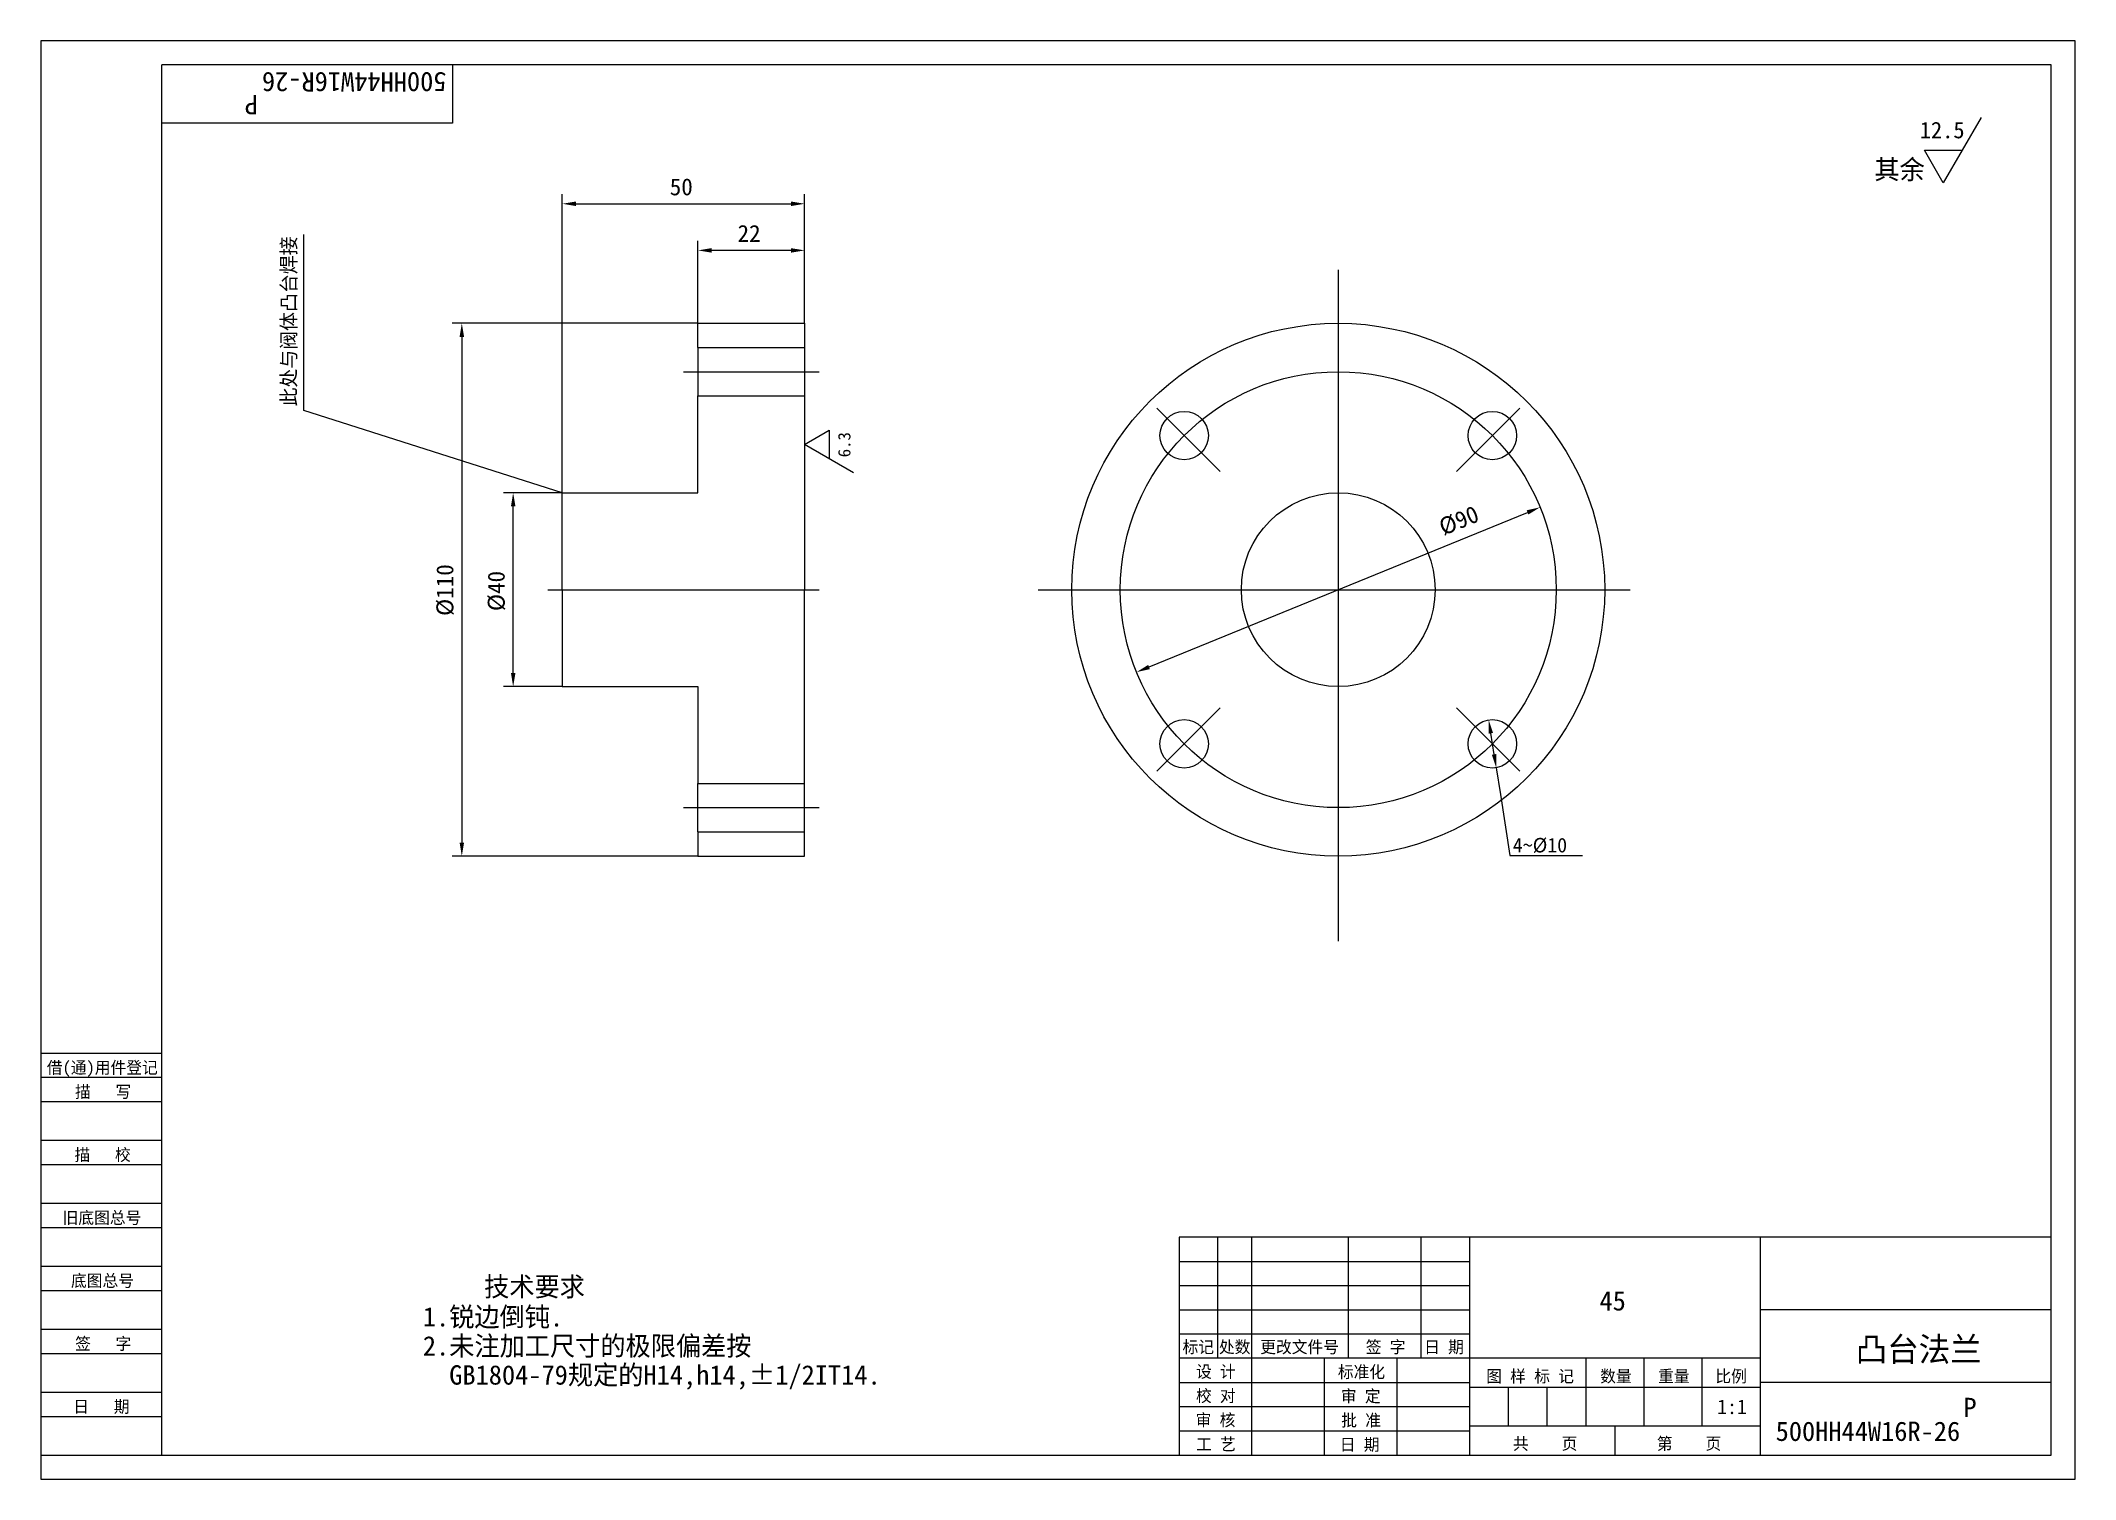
# Model space of a CAD drawing. Header units: metres. Extents: x 0 to 420, y 0 to 297.
import ezdxf

# ---------------------------------------------------------------- set-up
doc = ezdxf.new("R2010")
doc.units = ezdxf.units.M
for name, color, linetype in [('C', 6, 'Continuous'), ('D', 1, 'Continuous'), ('FL', 5, 'Continuous'), ('T', 7, 'Continuous'), ('TL', 4, 'Continuous')]:
    doc.layers.add(name, color=color, linetype=linetype)

# ---------------------------------------------------------------- blocks, each defined once
blk = doc.blocks.new('TUKUN3')
at = {"layer": 'FL'}
for p, q in [((420, 297), (0, 297)), ((0, 297), (0, 0)), ((420, 0), (420, 297)), ((0, 78), (25, 78)), ((0, 70), (25, 70)), ((0, 65), (25, 65)), ((0, 57), (25, 57)), ((0, 52), (25, 52)), ((243, 25), (243, 50)), ((250, 5), (250, 50)), ((270, 25), (270, 50)), ((285, 25), (285, 50)), ((0, 44), (25, 44)), ((235, 45), (295, 45)), ((0, 39), (25, 39)), ((235, 40), (295, 40)), ((235, 35), (295, 35)), ((0, 31), (25, 31)), ((235, 30), (295, 30)), ((0, 26), (25, 26)), ((280, 5), (280, 25)), ((0, 18), (25, 18)), ((235, 20), (295, 20)), ((0, 13), (25, 13)), ((235, 15), (295, 15)), ((235, 10), (295, 10)), ((0, 0), (420, 0))]:
    blk.add_line(p, q, dxfattribs=at)
at = {"layer": 'TL'}
for p, q in [((415, 292), (25, 292)), ((25, 5), (25, 292)), ((85, 292), (85, 280)), ((415, 5), (415, 292)), ((85, 280), (25, 280)), ((0, 88), (25, 88)), ((0, 83), (25, 83)), ((415, 50), (235, 50)), ((235, 50), (235, 5)), ((295, 5), (295, 50)), ((355, 5), (355, 50)), ((415, 35), (355, 35)), ((355, 25), (235, 25)), ((265, 5), (265, 25)), ((319, 11), (319, 25)), ((331, 11), (331, 25)), ((343, 11), (343, 25)), ((295, 19), (355, 19)), ((303, 11), (303, 19)), ((311, 11), (311, 19)), ((415, 20), (355, 20)), ((355, 11), (295, 11)), ((325, 5), (325, 11)), ((0, 5), (415, 5))]:
    blk.add_line(p, q, dxfattribs=at)
at = {"layer": 'T'}
for s, p in [('借(通)用件登记', (1.26, 83.76)), ('描   写', (7.09, 78.76)), ('描   校', (6.98, 65.76)), ('旧底图总号', (4.52, 52.76)), ('底图总号', (6.25, 39.76)), ('签   字', (7.1, 26.76)), ('标记', (235.71, 26.07)), ('处数', (243.22, 26.07)), ('更改文件号', (251.75, 26.07)), ('签 字', (273.53, 26.07)), ('日 期', (285.57, 26.07)), ('设 计', (238.5, 20.99)), ('标准化', (267.77, 20.93)), ('图 样 标 记', (298.4, 20.04)), ('数量', (321.92, 20.04)), ('重量', (333.88, 20.04)), ('比例', (345.7, 20.04)), ('校 对', (238.48, 15.99)), ('审 定', (268.39, 15.93)), ('日   期', (6.72, 13.76)), ('审 核', (238.41, 10.99)), ('批 准', (268.46, 10.93)), ('工 艺', (238.52, 5.99)), ('日 期', (268.18, 5.93)), ('共    页', (303.91, 6.13)), ('第    页', (333.62, 6.13))]:
    blk.add_text(s, height=2.5, dxfattribs=at).set_placement(p)

msp = doc.modelspace()

# ---------------------------------------------------------------- linework, layer by layer
at = {"layer": 'C'}
for p, q in [((267.85, 249.71), (267.85, 111.13)), ((132.67, 228.66), (160.68, 228.66)), ((243.45, 208.06), (230.38, 221.13)), ((292.26, 208.06), (305.33, 221.13)), ((104.68, 183.66), (160.68, 183.66)), ((205.9, 183.66), (328.12, 183.66)), ((243.45, 159.25), (230.38, 146.18)), ((292.26, 159.25), (305.33, 146.18)), ((132.67, 138.66), (160.68, 138.66))]:
    msp.add_line(p, q, dxfattribs=at)
msp.add_circle((267.85, 183.66), 45, dxfattribs=at)
at = {"layer": 'D'}
for p, q in [((400.56, 281.15), (392.75, 267.63)), ((392.75, 267.63), (388.85, 274.39)), ((388.85, 274.39), (396.65, 274.39)), ((107.68, 203.66), (107.68, 265.33)), ((157.68, 255.71), (157.68, 265.33)), ((110.48, 263.33), (154.88, 263.33)), ((54.35, 247.75), (54.35, 256.96)), ((135.68, 238.66), (135.68, 255.71)), ((154.88, 253.71), (138.48, 253.71)), ((157.68, 238.66), (157.68, 255.71)), ((54.35, 220.64), (54.35, 247.75)), ((135.68, 238.66), (84.93, 238.66)), ((86.93, 235.86), (86.93, 131.46)), ((107.68, 203.66), (54.35, 220.64)), ((157.68, 213.66), (162.75, 216.59)), ((162.75, 216.59), (162.75, 210.73)), ((167.82, 207.8), (157.68, 213.66)), ((107.68, 203.66), (95.53, 203.66)), ((97.53, 166.46), (97.53, 200.86)), ((228.79, 167.7), (306.92, 199.61)), ((107.68, 163.66), (95.53, 163.66)), ((300.01, 149.66), (299.34, 154.01)), ((300.45, 146.9), (301.31, 141.36)), ((301.31, 141.36), (303.28, 128.76)), ((135.68, 128.66), (84.93, 128.66)), ((303.28, 128.76), (318.28, 128.76))]:
    msp.add_line(p, q, dxfattribs=at)
for points in [[(110.48, 263.8), (110.48, 262.86), (107.68, 263.33)], [(154.88, 263.8), (154.88, 262.86), (157.68, 263.33)], [(138.48, 254.17), (138.48, 253.24), (135.68, 253.71)], [(154.88, 254.17), (154.88, 253.24), (157.68, 253.71)], [(86.47, 235.86), (87.4, 235.86), (86.93, 238.66)], [(97.07, 200.86), (98, 200.86), (97.53, 203.66)], [(307.1, 199.18), (306.74, 200.05), (309.51, 200.67)], [(228.97, 167.26), (228.61, 168.13), (226.2, 166.64)], [(97.07, 166.46), (98, 166.46), (97.53, 163.66)], [(298.87, 153.94), (299.8, 154.08), (298.9, 156.78)], [(299.55, 149.59), (300.48, 149.73), (300.45, 146.9)], [(86.47, 131.46), (87.4, 131.46), (86.93, 128.66)]]:
    msp.add_solid(points, dxfattribs=at)
at = {"layer": 'TL'}
for p, q in [((135.68, 238.66), (157.68, 238.66)), ((135.68, 233.66), (135.68, 238.66)), ((157.68, 238.66), (157.68, 233.66)), ((135.68, 233.66), (157.68, 233.66)), ((135.68, 233.66), (135.68, 223.66)), ((157.68, 233.66), (157.68, 223.66)), ((135.68, 203.66), (135.68, 223.66)), ((135.68, 223.66), (157.68, 223.66)), ((157.68, 223.66), (157.68, 183.66)), ((107.68, 183.66), (107.68, 203.66)), ((107.68, 203.66), (135.68, 203.66)), ((107.68, 183.66), (107.68, 163.66)), ((157.68, 143.66), (157.68, 183.66)), ((107.68, 163.66), (135.68, 163.66)), ((135.68, 163.66), (135.68, 143.66)), ((135.68, 133.66), (135.68, 143.66)), ((135.68, 143.66), (157.68, 143.66)), ((157.68, 133.66), (157.68, 143.66)), ((135.68, 133.66), (135.68, 128.66)), ((135.68, 133.66), (157.68, 133.66)), ((157.68, 128.66), (157.68, 133.66)), ((135.68, 128.66), (157.68, 128.66))]:
    msp.add_line(p, q, dxfattribs=at)
for centre, radius in [((267.85, 183.66), 55), ((236.04, 215.48), 5), ((299.67, 215.48), 5), ((267.85, 183.66), 20), ((236.04, 151.84), 5), ((299.67, 151.84), 5)]:
    msp.add_circle(centre, radius, dxfattribs=at)

# ---------------------------------------------------------------- block references
at = {"layer": 'D'}
msp.add_blockref('TUKUN3', (0, 0), dxfattribs=at)

# ---------------------------------------------------------------- texts
for s, height, rotation, p in [('500HH44W16R-26', 4, 180, (83.77, 290.48)), ('P', 4, 180, (44.83, 285.77)), ('此处与阀体凸台焊接', 3, 90, (52.7, 221.49)), ('6.3', 2.55, 90, (167.15, 210.99)), ('%%C90', 3.5, 22.22, (289.55, 194.79)), ('%%C110', 3.5, 90, (85.18, 178.24)), ('%%C40', 3.5, 90, (95.78, 179.24))]:
    msp.add_text(s, height=height, rotation=rotation, dxfattribs=at).set_placement(p)
for s, height, p in [('12.5', 3.4, (387.89, 276.85)), ('其余', 4, (378.52, 268.41)), ('50', 3.5, (129.85, 265.08)), ('22', 3.5, (143.85, 255.46)), ('4%%126%%C10', 3, (303.9, 129.42)), ('技术要求', 4, (91.54, 37.77)), ('45', 4, (321.78, 34.85)), ('1.锐边倒钝.', 4, (78.89, 31.55)), ('2.未注加工尺寸的极限偏差按', 4, (78.89, 25.55)), ('凸台法兰', 5, (374.67, 24.34)), ('  GB1804-79规定的H14,h14,%%P1/2IT14.', 4, (78.89, 19.55)), ('P', 4, (396.91, 12.83)), ('1:1', 3, (346.07, 13.47)), ('500HH44W16R-26', 4, (358.14, 7.92))]:
    msp.add_text(s, height=height, dxfattribs=at).set_placement(p)

doc.saveas('drawing.dxf')
